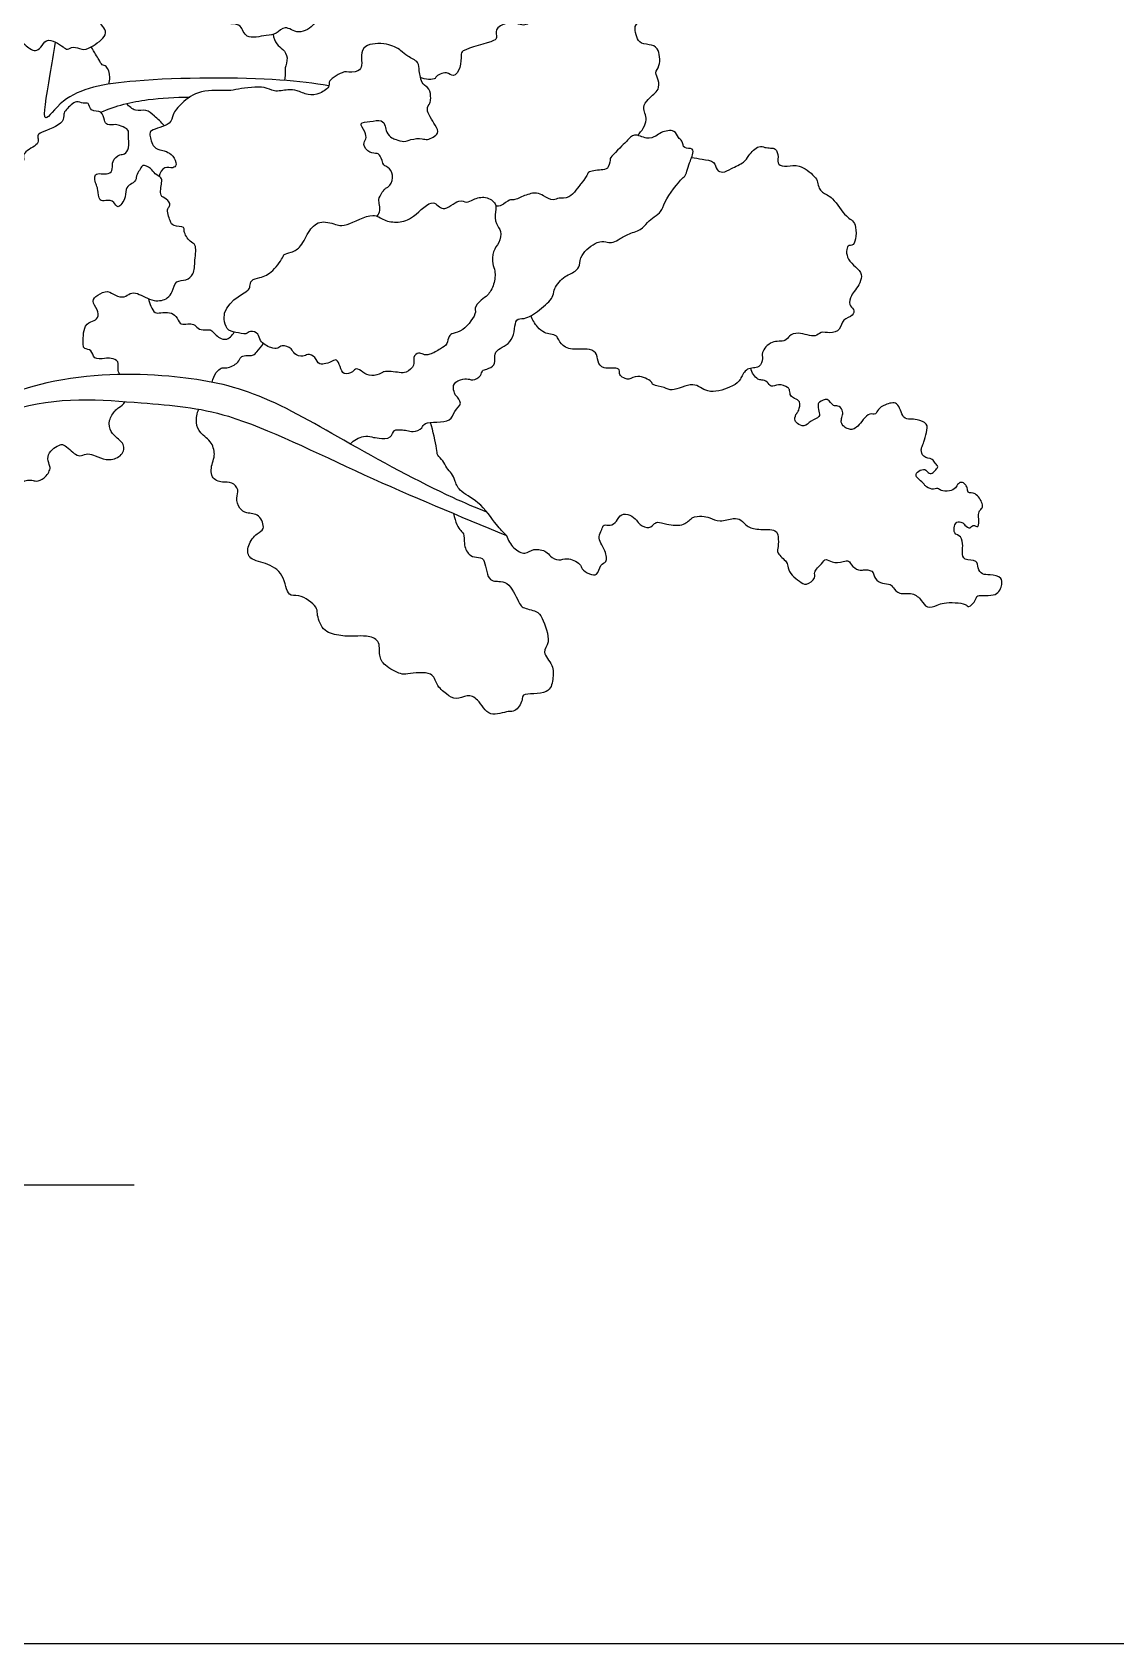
# Model space of a CAD drawing. Header units: millimetres. Extents: x 34 to 295, y 0 to 64.
# Drawn here: x 150.63 to 159.53, y 0.16 to 13.39 of the extents above; entities that cross this region are included whole.
import ezdxf

# ---------------------------------------------------------------- set-up
doc = ezdxf.new("R2010")
doc.units = ezdxf.units.MM
for name, color, linetype, true_color in [('AG-DIAGRAM', 7, 'Continuous', 0xfecc66), ('AG-PLANTS', 7, 'Continuous', 0x66ccff), ('X-VPRT', 6, 'Continuous', 0xff00ff)]:
    doc.layers.add(name, color=color, linetype=linetype, true_color=true_color)

msp = doc.modelspace()

# ---------------------------------------------------------------- linework, layer by layer
at = {"layer": 'AG-DIAGRAM'}
msp.add_line((141.765, 3.926), (151.467, 3.926), dxfattribs=at)
at = {"layer": 'AG-PLANTS'}
for points, knots in [([(149.639, 13.66), (149.667, 13.635), (149.742, 13.6), (149.818, 13.646), (149.835, 13.7), (149.923, 13.662), (149.981, 13.698), (150.048, 13.749), (150.088, 13.772), (150.173, 13.768), (150.231, 13.774), (150.269, 13.821), (150.39, 13.852), (150.395, 13.777), (150.492, 13.837), (150.552, 13.73), (150.53, 13.653), (150.493, 13.572), (150.461, 13.474), (150.429, 13.376), (150.551, 13.405), (150.521, 13.326), (150.611, 13.258), (150.655, 13.238), (150.706, 13.266), (150.74, 13.343), (150.824, 13.316), (150.883, 13.277), (150.919, 13.244), (150.968, 13.285), (151.041, 13.245), (151.109, 13.265), (151.247, 13.36), (151.22, 13.446), (151.13, 13.518), (151.067, 13.504), (151.048, 13.565), (151.087, 13.622), (151.015, 13.742), (151.047, 13.851), (151.117, 13.854), (151.19, 13.82), (151.23, 13.872), (151.189, 13.918), (151.236, 14.073), (151.282, 14.092), (151.299, 14.155), (151.21, 14.236), (151.157, 14.271), (151.202, 14.388), (151.244, 14.439), (151.401, 14.466), (151.506, 14.474), (151.554, 14.503), (151.58, 14.57), (151.6, 14.62), (151.676, 14.615), (151.722, 14.646), (151.87, 14.722), (151.878, 14.828), (151.989, 14.877), (151.978, 14.92), (151.969, 14.972), (151.963, 14.992)], [0, 0, 0, 0, 0.596436, 1.09384, 1.461706, 1.954947, 2.420425, 2.929919, 3.309416, 3.821001, 4.237702, 4.679634, 5.250408, 5.609314, 6.102555, 6.651882, 7.154147, 7.648857, 8.245917, 8.716575, 9.183881, 9.597181, 10.156962, 10.543657, 10.946387, 11.423928, 11.905854, 12.393918, 12.748932, 13.147732, 13.624108, 14.122944, 14.773008, 15.121035, 15.780735, 16.16743, 16.554125, 16.996057, 17.640251, 18.188332, 18.622656, 19.10512, 19.476716, 19.88792, 20.574698, 20.962068, 21.358771, 21.960529, 22.383054, 22.968362, 23.428015, 24.12619, 24.709876, 25.106641, 25.577124, 25.966908, 26.414921, 26.84964, 27.544868, 28.107024, 28.667702, 29.057486, 29.371098, 29.371098, 29.371098, 29.371098]), ([(153.295, 14.584), (153.319, 14.556), (153.373, 14.5), (153.47, 14.473), (153.544, 14.334), (153.575, 14.285), (153.61, 14.173), (153.86, 14.161), (153.833, 13.969), (153.899, 13.922), (153.974, 13.796), (153.948, 13.573), (153.763, 13.651), (153.669, 13.578), (153.647, 13.5), (153.449, 13.52), (153.385, 13.57), (153.308, 13.545), (153.195, 13.472), (153.142, 13.511), (153.068, 13.557), (152.961, 13.513), (152.956, 13.456), (152.817, 13.361), (152.709, 13.462), (152.635, 13.372), (152.555, 13.375), (152.379, 13.327), (152.352, 13.457), (152.274, 13.465), (152.216, 13.464), (152.118, 13.546), (152.162, 13.628), (152.13, 13.674), (152.066, 13.689), (152.016, 13.714), (151.998, 13.802), (152.003, 13.853), (151.843, 13.837), (151.846, 13.906), (151.837, 13.964), (151.752, 13.95), (151.745, 13.903), (151.62, 13.897), (151.543, 13.974), (151.465, 13.947), (151.435, 13.923), (151.323, 13.96), (151.306, 14.033), (151.239, 14.014), (151.217, 13.999)], [0, 0, 0, 0, 0.59355, 1.15185, 1.834168, 2.274281, 2.832293, 3.636322, 4.31572, 4.795222, 5.478102, 6.203691, 6.893464, 7.470392, 7.931059, 8.677104, 9.179251, 9.666346, 10.296666, 10.718206, 11.232066, 11.786886, 12.199871, 12.865341, 13.470324, 13.993662, 14.510272, 15.209645, 15.770447, 16.224449, 16.660575, 17.243633, 17.739259, 18.116782, 18.565367, 18.977118, 19.497538, 19.834408, 20.470423, 20.876594, 21.263621, 21.716555, 22.064581, 22.642636, 23.221634, 23.686087, 24.034112, 24.607422, 25.046863, 25.547757, 25.547757, 25.547757, 25.547757]), ([(155.603, 12.547), (155.639, 12.581), (155.701, 12.673), (155.637, 12.775), (155.691, 12.845), (155.738, 12.886), (155.78, 12.924), (155.783, 13.001), (155.739, 13.065), (155.796, 13.115), (155.783, 13.275), (155.701, 13.293), (155.612, 13.303), (155.594, 13.374), (155.573, 13.445), (155.626, 13.486), (155.669, 13.522), (155.714, 13.592), (155.658, 13.656), (155.648, 13.7), (155.666, 13.758), (155.694, 13.798), (155.715, 13.866), (155.702, 13.943), (155.641, 13.951), (155.541, 13.943), (155.55, 13.864), (155.301, 13.668), (155.185, 13.775), (155.071, 13.765), (155.065, 13.707), (154.981, 13.697), (154.937, 13.713), (154.805, 13.658), (154.769, 13.523), (154.681, 13.428), (154.575, 13.494), (154.479, 13.449), (154.435, 13.419), (154.45, 13.347), (154.428, 13.317), (154.156, 13.254), (154.153, 13.205), (154.156, 13.104), (154.093, 13.015), (154.039, 13.082), (153.94, 13.031), (153.95, 13.005), (153.855, 13.003), (153.821, 13.024)], [0, 0, 0, 0, 0.680178, 1.24836, 1.738864, 2.188, 2.597836, 3.075618, 3.52962, 3.981658, 4.642614, 5.129275, 5.634437, 6.090202, 6.551982, 6.981769, 7.417895, 7.889629, 8.376291, 8.753505, 9.17534, 9.571219, 10.047933, 10.505614, 10.927449, 11.442487, 11.89015, 12.818083, 13.48212, 14.017105, 14.391505, 14.866215, 15.259937, 15.88726, 16.557115, 17.135857, 17.712359, 18.273161, 18.660188, 19.102388, 19.433467, 20.347138, 20.704249, 21.269422, 21.780155, 22.225582, 22.763149, 22.981112, 23.595264, 23.595264, 23.595264, 23.595264]), ([(152.609, 13.377), (152.614, 13.349), (152.635, 13.293), (152.692, 13.257), (152.739, 13.188), (152.705, 13.102), (152.712, 13.075), (152.707, 13.024), (152.704, 12.999)], [0, 0, 0, 0, 0.51705, 0.975358, 1.470315, 1.981679, 2.285641, 2.771848, 2.771848, 2.771848, 2.771848]), ([(153.068, 12.954), (152.946, 12.975), (152.568, 13.025), (151.494, 13.024), (150.904, 12.912), (150.693, 12.578), (150.759, 12.927), (150.806, 13.22), (150.821, 13.313)], [0.432091, 0.432091, 0.432091, 0.432091, 1.357306, 3.293889, 4.688994, 5.484274, 6.549901, 7.011123, 7.011123, 7.011123, 7.011123]), ([(151.26, 12.968), (151.264, 12.985), (151.276, 13.038), (151.246, 13.122), (151.201, 13.122), (151.178, 13.17), (151.143, 13.226), (151.115, 13.275)], [3.801946, 3.801946, 3.801946, 3.801946, 4.099543, 4.647766, 4.978282, 5.379672, 5.899017, 5.899017, 5.899017, 5.899017]), ([(153.465, 11.883), (153.475, 11.897), (153.491, 11.93), (153.482, 11.989), (153.474, 12.033), (153.516, 12.093), (153.532, 12.114), (153.579, 12.134), (153.603, 12.221), (153.557, 12.291), (153.513, 12.295), (153.496, 12.382), (153.464, 12.402), (153.4, 12.396), (153.339, 12.474), (153.379, 12.517), (153.37, 12.576), (153.305, 12.657), (153.411, 12.657), (153.5, 12.683), (153.536, 12.624), (153.537, 12.572), (153.584, 12.523), (153.62, 12.516), (153.688, 12.487), (153.739, 12.518), (153.836, 12.525), (153.875, 12.503), (153.984, 12.561), (153.943, 12.634), (153.854, 12.759), (153.903, 12.81), (153.905, 12.851), (153.903, 12.936), (153.833, 12.963), (153.822, 13.026), (153.806, 13.077), (153.812, 13.156), (153.709, 13.193), (153.66, 13.249), (153.547, 13.311), (153.356, 13.3), (153.33, 13.206), (153.343, 13.123), (153.316, 13.064), (153.209, 13.067), (153.192, 13.073), (153.053, 13.001), (153.083, 12.95), (152.992, 12.884), (152.897, 12.872), (152.806, 12.92), (152.733, 12.926), (152.613, 12.899), (152.543, 12.958), (152.318, 12.93), (152.244, 12.907), (152.008, 12.931), (151.86, 12.818), (151.779, 12.723), (151.779, 12.631), (151.597, 12.596), (151.595, 12.55), (151.62, 12.442), (151.693, 12.426), (151.733, 12.415), (151.79, 12.385), (151.824, 12.306), (151.785, 12.272), (151.712, 12.299), (151.679, 12.238), (151.672, 12.211)], [0, 0, 0, 0, 0.407656, 0.834345, 1.207153, 1.671359, 1.96635, 2.34202, 2.856301, 3.34078, 3.687373, 4.18656, 4.513533, 4.950341, 5.455839, 5.839344, 6.27408, 6.750969, 7.237099, 7.774786, 8.188479, 8.595876, 9.035317, 9.38191, 9.84022, 10.273821, 10.811829, 11.192906, 11.742979, 12.213895, 12.887852, 13.303449, 13.664093, 14.153032, 14.609326, 15.036749, 15.455203, 15.916526, 16.465135, 16.954624, 17.590518, 18.327469, 18.830964, 19.342759, 19.759249, 20.30259, 20.586072, 21.23843, 21.595666, 22.145565, 22.699629, 23.25281, 23.738789, 24.333617, 24.863363, 25.678168, 26.20849, 27.039349, 27.807135, 28.415352, 28.909169, 29.616603, 29.960593, 30.524846, 30.985845, 31.348466, 31.795141, 32.285269, 32.626966, 33.079393, 33.595753, 33.595753, 33.595753, 33.595753]), ([(151.194, 12.737), (151.316, 12.792), (151.546, 12.847), (151.806, 12.861), (151.924, 12.862)], [15.541074, 15.541074, 15.541074, 15.541074, 16.424771, 17.123521, 17.123521, 17.123521, 17.123521]), ([(151.349, 10.583), (151.341, 10.599), (151.329, 10.626), (151.349, 10.696), (151.275, 10.719), (151.229, 10.716), (151.128, 10.701), (151.126, 10.79), (151.054, 10.79), (151.047, 10.829), (151.048, 10.995), (151.125, 11.019), (151.176, 11.045), (151.173, 11.119), (151.111, 11.187), (151.167, 11.239), (151.252, 11.279), (151.311, 11.229), (151.387, 11.211), (151.434, 11.254), (151.501, 11.256), (151.626, 11.17), (151.746, 11.203), (151.782, 11.262), (151.807, 11.36), (151.896, 11.352), (151.965, 11.407), (151.963, 11.518), (151.985, 11.656), (151.921, 11.668), (151.871, 11.755), (151.887, 11.802), (151.786, 11.797), (151.762, 11.843), (151.729, 11.948), (151.775, 11.972), (151.734, 12.033), (151.67, 12.044), (151.697, 12.158), (151.695, 12.202), (151.635, 12.229), (151.609, 12.276), (151.534, 12.314), (151.52, 12.267), (151.485, 12.23), (151.486, 12.175), (151.449, 12.152), (151.395, 12.12), (151.407, 12.044), (151.333, 11.93), (151.305, 12.01), (151.237, 12.016), (151.176, 12), (151.172, 12.105), (151.159, 12.13), (151.119, 12.256), (151.262, 12.215), (151.295, 12.273), (151.28, 12.336), (151.348, 12.396), (151.391, 12.387), (151.433, 12.446), (151.416, 12.544), (151.429, 12.595), (151.357, 12.624), (151.318, 12.641), (151.244, 12.624), (151.219, 12.672), (151.209, 12.756), (151.104, 12.736), (151.099, 12.824), (151.044, 12.804), (150.99, 12.844), (150.91, 12.758), (150.882, 12.724), (150.903, 12.642), (150.707, 12.576), (150.669, 12.548), (150.685, 12.506), (150.667, 12.462), (150.534, 12.4), (150.586, 12.329), (150.422, 12.242), (150.419, 12.333), (150.284, 12.331), (150.167, 12.266), (150.172, 12.222), (150.12, 12.161), (150.06, 12.191), (149.994, 12.222), (149.971, 12.123), (149.961, 12.07), (149.883, 12.057), (149.885, 12.003), (149.882, 11.933), (149.754, 11.943), (149.676, 11.86), (149.678, 11.829), (149.682, 11.742), (149.735, 11.789), (149.785, 11.767), (149.806, 11.719), (149.857, 11.712), (149.894, 11.726), (149.937, 11.68), (149.91, 11.635), (149.892, 11.61), (149.888, 11.562), (149.894, 11.503), (149.947, 11.464), (149.946, 11.403), (150.093, 11.476), (150.121, 11.507), (150.153, 11.431), (150.172, 11.405), (150.23, 11.398), (150.28, 11.343), (150.302, 11.276), (150.254, 11.187), (150.226, 11.15), (150.211, 11.093), (150.169, 10.982), (150.278, 10.953), (150.323, 10.939), (150.362, 10.846), (150.332, 10.806), (150.44, 10.756), (150.369, 10.692), (150.341, 10.675)], [24.828497, 24.828497, 24.828497, 24.828497, 25.221786, 25.651791, 26.089786, 26.504016, 27.012092, 27.463576, 27.874864, 28.201388, 28.898102, 29.374636, 29.769292, 30.22172, 30.719702, 31.15873, 31.681665, 32.155458, 32.632794, 33.053607, 33.491083, 34.172627, 34.76378, 35.224779, 35.748701, 36.237062, 36.726077, 37.326295, 37.951152, 38.355665, 38.900691, 39.222859, 39.718152, 40.126811, 40.688568, 41.020339, 41.447488, 41.857189, 42.423878, 42.784521, 43.208331, 43.638742, 44.095336, 44.433568, 44.83754, 45.230329, 45.589131, 46.002015, 46.497308, 47.054166, 47.452607, 47.909501, 48.297487, 48.810556, 49.169048, 49.691985, 50.26315, 50.668031, 51.106673, 51.604037, 51.952875, 52.389176, 52.952005, 53.325122, 53.78023, 54.168162, 54.620472, 55.003268, 55.472819, 55.970435, 56.405286, 56.769495, 57.187504, 57.760901, 58.134018, 58.576103, 59.354057, 59.715991, 60.052094, 60.428521, 61.056818, 61.480236, 62.127741, 62.527437, 63.141189, 63.772624, 64.11755, 64.570682, 65.014395, 65.432403, 65.943069, 66.355241, 66.800702, 67.185217, 67.594398, 68.188238, 68.756023, 69.092768, 69.530855, 69.905442, 70.295491, 70.689687, 71.067362, 71.410471, 71.804667, 72.188173, 72.501433, 72.882509, 73.308505, 73.750961, 74.086767, 74.756602, 75.070094, 75.529292, 75.855033, 76.264426, 76.736765, 77.19932, 77.748706, 78.128093, 78.567112, 79.121177, 79.6502, 80.047508, 80.577542, 80.920652, 81.416591, 81.974592, 81.974592, 81.974592, 81.974592]), ([(151.716, 12.626), (151.691, 12.656), (151.635, 12.704), (151.568, 12.767), (151.474, 12.737), (151.427, 12.786), (151.405, 12.808)], [0, 0, 0, 0, 0.60208, 1.119051, 1.632921, 2.171202, 2.171202, 2.171202, 2.171202]), ([(153.245, 10.012), (153.272, 10.043), (153.349, 10.085), (153.421, 10.069), (153.478, 10.058), (153.582, 10.051), (153.599, 10.135), (153.66, 10.126), (153.71, 10.128), (153.759, 10.103), (153.842, 10.139), (153.843, 10.202), (154.085, 10.179), (154.087, 10.283), (154.175, 10.345), (154.108, 10.409), (154.095, 10.44), (154.083, 10.518), (154.168, 10.548), (154.223, 10.547), (154.25, 10.53), (154.324, 10.569), (154.323, 10.619), (154.369, 10.625), (154.433, 10.657), (154.431, 10.72), (154.435, 10.794), (154.604, 10.84), (154.587, 11.052), (154.681, 11.032), (154.8, 11.109), (154.916, 11.213), (154.91, 11.278), (154.988, 11.391), (155.095, 11.422), (155.134, 11.482), (155.131, 11.57), (155.268, 11.68), (155.341, 11.676), (155.392, 11.66), (155.448, 11.689), (155.521, 11.74), (155.633, 11.764), (155.683, 11.833), (155.74, 11.879), (155.805, 11.921), (155.818, 12.003), (155.967, 12.198), (155.999, 12.214), (156.015, 12.271), (156.037, 12.339), (156.058, 12.383), (156.067, 12.45), (155.977, 12.429), (155.977, 12.506), (155.934, 12.524), (155.914, 12.601), (155.795, 12.576), (155.758, 12.539), (155.677, 12.51), (155.578, 12.573), (155.519, 12.501), (155.495, 12.479), (155.373, 12.358), (155.381, 12.355), (155.37, 12.277), (155.322, 12.262), (155.201, 12.257), (155.192, 12.221), (155.141, 12.149), (155.134, 12.149), (155.048, 12.012), (154.959, 12.042), (154.912, 12.005), (154.83, 12.051), (154.775, 12.083), (154.676, 12.057), (154.59, 12.01), (154.551, 12.027), (154.488, 11.963), (154.456, 11.966), (154.44, 11.967)], [0, 0, 0, 0, 0.625297, 1.092397, 1.533089, 2.067589, 2.51848, 2.918005, 3.316674, 3.726863, 4.222089, 4.603322, 5.395278, 5.906457, 6.421627, 6.892045, 7.23856, 7.689881, 8.189744, 8.600679, 8.904921, 9.385495, 9.743175, 10.098474, 10.552974, 10.977351, 11.418383, 12.103537, 12.826224, 13.270771, 13.948404, 14.633552, 15.06704, 15.701348, 16.290281, 16.732213, 17.24323, 17.960083, 18.431468, 18.821615, 19.251646, 19.7885, 20.380939, 20.887597, 21.371408, 21.835597, 22.362373, 23.229031, 23.56369, 23.974979, 24.454107, 24.865396, 25.247217, 25.689301, 26.113862, 26.481844, 26.926798, 27.490601, 27.912142, 28.405475, 28.975552, 29.446452, 29.844776, 30.548155, 30.663042, 31.121011, 31.527683, 32.11693, 32.459713, 32.965952, 33.133282, 33.799567, 34.308965, 34.705031, 35.224273, 35.669844, 36.232978, 36.777597, 37.112836, 37.615427, 37.997464, 37.997464, 37.997464, 37.997464]), ([(156.049, 12.365), (156.078, 12.362), (156.131, 12.349), (156.243, 12.34), (156.247, 12.26), (156.31, 12.236), (156.374, 12.277), (156.484, 12.322), (156.513, 12.38), (156.597, 12.47), (156.65, 12.446), (156.696, 12.443), (156.744, 12.442), (156.765, 12.371), (156.748, 12.298), (156.84, 12.29), (156.934, 12.316), (157.059, 12.217), (157.086, 12.166), (157.093, 12.112), (157.123, 12.074), (157.219, 12.037), (157.31, 11.872), (157.415, 11.836), (157.395, 11.625), (157.32, 11.657), (157.312, 11.506), (157.49, 11.422), (157.395, 11.273), (157.361, 11.238), (157.331, 11.151), (157.39, 11.124), (157.377, 11.057), (157.284, 11.042), (157.275, 10.944), (157.185, 10.917), (157.108, 10.94), (157.067, 10.879), (156.927, 10.937), (156.85, 10.905), (156.821, 10.847), (156.702, 10.869), (156.619, 10.765), (156.637, 10.716), (156.611, 10.628), (156.498, 10.647), (156.454, 10.554), (156.437, 10.521), (156.361, 10.469), (156.172, 10.417), (156.07, 10.538), (155.885, 10.432), (155.832, 10.483), (155.725, 10.491), (155.724, 10.529), (155.602, 10.589), (155.537, 10.532), (155.477, 10.559), (155.451, 10.587), (155.463, 10.649), (155.318, 10.618), (155.272, 10.689), (155.274, 10.771), (155.187, 10.795), (155.127, 10.788), (155.007, 10.791), (154.954, 10.865), (154.943, 10.903), (154.887, 10.917), (154.837, 10.922), (154.775, 10.972), (154.74, 11.033), (154.729, 11.066)], [0, 0, 0, 0, 0.526736, 1.080727, 1.531639, 1.937692, 2.426378, 3.025014, 3.492386, 4.081145, 4.477171, 4.862181, 5.22159, 5.680808, 6.118189, 6.589011, 7.151225, 7.832956, 8.264683, 8.660255, 9.03258, 9.59136, 10.34759, 10.919247, 11.634017, 11.996638, 12.576844, 13.298317, 13.947739, 14.377743, 14.863085, 15.262781, 15.656905, 16.161541, 16.671731, 17.182138, 17.661228, 18.081056, 18.739505, 19.23461, 19.641361, 20.222247, 20.820861, 21.221193, 21.695216, 22.242298, 22.775274, 23.111296, 23.636941, 24.39529, 25.043636, 25.787144, 26.254181, 26.795507, 27.104013, 27.71169, 28.206924, 28.630264, 28.968496, 29.317635, 29.926106, 30.410334, 30.888208, 31.370217, 31.826811, 32.424168, 32.938659, 33.274465, 33.679409, 34.078751, 34.56824, 35.14531, 35.14531, 35.14531, 35.14531]), ([(153.131, 10.701), (153.142, 10.695), (153.161, 10.646), (153.184, 10.572), (153.265, 10.601), (153.294, 10.641), (153.349, 10.599), (153.415, 10.562), (153.5, 10.59), (153.517, 10.614), (153.651, 10.599), (153.701, 10.593), (153.782, 10.656), (153.752, 10.724), (153.805, 10.769), (153.843, 10.744), (153.9, 10.742), (153.986, 10.793), (154.044, 10.83), (154.049, 10.899), (154.09, 10.927), (154.175, 10.932), (154.291, 11.094), (154.256, 11.127), (154.321, 11.201), (154.375, 11.23), (154.431, 11.321), (154.438, 11.434), (154.409, 11.49), (154.412, 11.598), (154.468, 11.662), (154.494, 11.762), (154.432, 11.819), (154.435, 11.919), (154.45, 11.991), (154.355, 12.052), (154.256, 12.027), (154.2, 11.985), (154.132, 12.036), (154.002, 11.897), (153.925, 12.049), (153.766, 11.863), (153.643, 11.827), (153.518, 11.843), (153.433, 11.924), (153.215, 11.801), (153.141, 11.806), (153.002, 11.859), (152.9, 11.772), (152.847, 11.631), (152.766, 11.586), (152.694, 11.571), (152.695, 11.548), (152.61, 11.423), (152.509, 11.376), (152.425, 11.365), (152.419, 11.301), (152.405, 11.256), (152.163, 11.161), (152.231, 10.938), (152.301, 10.932), (152.388, 10.906), (152.419, 10.947), (152.497, 10.922), (152.493, 10.853), (152.589, 10.798), (152.649, 10.791), (152.681, 10.83), (152.768, 10.799), (152.777, 10.747), (152.857, 10.722), (152.893, 10.757), (152.962, 10.729), (152.981, 10.644), (153.096, 10.691), (153.122, 10.706), (153.131, 10.701)], [0, 0, 0, 0, 0.439866, 0.900505, 1.366484, 1.728629, 2.152817, 2.651245, 3.150081, 3.450027, 4.076767, 4.502602, 5.015691, 5.464495, 5.869147, 6.221878, 6.635396, 7.196543, 7.658983, 8.095846, 8.454753, 8.975173, 9.724377, 10.042321, 10.557643, 11.013016, 11.582562, 12.1685, 12.613046, 13.172034, 13.696007, 14.230888, 14.719208, 15.269145, 15.729005, 16.275409, 16.837413, 17.278169, 17.729194, 18.400572, 18.948618, 19.733821, 20.389518, 20.992013, 21.559742, 22.401554, 22.904251, 23.54762, 24.163899, 24.845007, 25.387006, 25.832433, 26.066218, 26.735631, 27.354517, 27.830924, 28.224101, 28.643932, 30.473052, 30.845539, 31.331768, 31.84436, 32.2116, 32.657027, 33.088477, 33.659233, 34.081932, 34.446367, 34.940513, 35.33517, 35.805548, 36.179501, 36.62108, 37.080739, 37.656433, 37.993011, 37.993011, 37.993011, 37.993011]), ([(151.586, 11.205), (151.589, 11.184), (151.601, 11.145), (151.637, 11.083), (151.688, 11.09), (151.76, 11.096), (151.815, 11.066), (151.843, 11.002), (151.866, 10.992), (151.924, 11.002), (151.968, 10.994), (152.001, 10.948), (152.064, 10.948), (152.102, 10.954), (152.131, 10.91), (152.221, 10.845), (152.274, 10.904), (152.29, 10.931)], [0, 0, 0, 0, 0.449043, 0.894988, 1.275418, 1.749247, 2.186995, 2.639327, 2.90713, 3.32752, 3.698242, 4.102755, 4.536706, 4.863884, 5.257613, 5.804264, 6.345899, 6.345899, 6.345899, 6.345899]), ([(152.108, 10.52), (152.113, 10.548), (152.137, 10.598), (152.182, 10.643), (152.219, 10.63), (152.316, 10.665), (152.336, 10.717), (152.359, 10.737), (152.411, 10.741), (152.45, 10.738), (152.476, 10.772), (152.513, 10.813), (152.529, 10.837)], [0, 0, 0, 0, 0.520318, 0.937499, 1.272737, 1.826591, 2.232393, 2.528492, 2.930719, 3.266524, 3.619786, 4.140041, 4.140041, 4.140041, 4.140041]), ([(154.367, 9.451), (154.277, 9.487), (153.933, 9.632), (153.186, 10.039), (152.469, 10.462), (151.744, 10.594), (150.82, 10.593), (150.202, 10.336), (150.034, 10.289)], [0.788706, 0.788706, 0.788706, 0.788706, 1.438228, 3.226953, 4.85117, 6.353726, 8.134565, 9.54441, 9.54441, 9.54441, 9.54441]), ([(154.528, 9.259), (154.539, 9.222), (154.578, 9.155), (154.681, 9.095), (154.747, 9.16), (154.858, 9.133), (154.884, 9.088), (154.959, 9.046), (155.023, 9.086), (155.137, 9.032), (155.143, 8.983), (155.206, 8.942), (155.28, 8.926), (155.293, 9.022), (155.35, 9.04), (155.349, 9.085), (155.339, 9.136), (155.3, 9.197), (155.281, 9.25), (155.311, 9.306), (155.323, 9.357), (155.383, 9.335), (155.435, 9.375), (155.466, 9.443), (155.545, 9.434), (155.598, 9.388), (155.62, 9.346), (155.701, 9.311), (155.743, 9.36), (155.772, 9.374), (155.846, 9.348), (155.99, 9.333), (156.046, 9.414), (156.135, 9.424), (156.199, 9.406), (156.282, 9.367), (156.389, 9.407), (156.457, 9.393), (156.502, 9.33), (156.596, 9.304), (156.744, 9.317), (156.762, 9.249), (156.763, 9.17), (156.742, 9.111), (156.838, 9.048), (156.837, 8.994), (156.871, 8.928), (156.934, 8.886), (156.989, 8.842), (157.074, 8.91), (157.046, 8.962), (157.118, 9.025), (157.151, 9.077), (157.203, 9.032), (157.292, 9.042), (157.342, 9.062), (157.368, 8.999), (157.434, 8.97), (157.46, 8.979), (157.543, 8.98), (157.551, 8.898), (157.614, 8.862), (157.683, 8.865), (157.706, 8.83), (157.755, 8.77), (157.866, 8.798), (157.939, 8.731), (157.976, 8.657), (158.074, 8.687), (158.115, 8.713), (158.302, 8.709), (158.324, 8.659), (158.389, 8.727), (158.386, 8.783), (158.562, 8.746), (158.601, 8.856), (158.601, 8.918), (158.499, 8.942), (158.436, 8.935), (158.395, 8.991), (158.402, 9.066), (158.283, 9.048), (158.27, 9.122), (158.279, 9.172), (158.27, 9.258), (158.198, 9.271), (158.208, 9.338), (158.223, 9.376), (158.275, 9.371), (158.29, 9.346), (158.34, 9.308), (158.358, 9.358), (158.418, 9.307), (158.403, 9.421), (158.41, 9.463), (158.441, 9.486), (158.44, 9.525), (158.389, 9.618), (158.311, 9.604), (158.318, 9.654), (158.296, 9.682), (158.269, 9.702), (158.236, 9.688), (158.221, 9.647), (158.168, 9.622), (158.097, 9.624), (158.073, 9.653), (158.023, 9.632), (157.965, 9.666), (157.961, 9.689), (157.872, 9.747), (157.913, 9.792), (157.968, 9.813), (157.989, 9.773), (158.028, 9.765), (158.052, 9.801), (158.081, 9.825), (158.046, 9.853), (158.032, 9.895), (157.945, 9.897), (157.932, 9.965), (157.943, 9.992), (157.958, 10.031), (157.979, 10.106), (157.994, 10.183), (157.901, 10.216), (157.846, 10.214), (157.776, 10.221), (157.752, 10.373), (157.638, 10.335), (157.58, 10.304), (157.565, 10.248), (157.508, 10.269), (157.457, 10.211), (157.418, 10.159), (157.375, 10.129), (157.336, 10.133), (157.3, 10.152), (157.272, 10.189), (157.284, 10.23), (157.29, 10.25), (157.294, 10.291), (157.251, 10.333), (157.21, 10.315), (157.17, 10.4), (157.098, 10.357), (157.084, 10.338), (157.094, 10.281), (157.108, 10.23), (157.025, 10.206), (156.977, 10.146), (156.916, 10.178), (156.888, 10.212), (156.911, 10.267), (156.931, 10.286), (156.949, 10.365), (156.895, 10.385), (156.857, 10.404), (156.857, 10.454), (156.84, 10.478), (156.762, 10.512), (156.7, 10.471), (156.674, 10.526), (156.625, 10.54), (156.587, 10.536), (156.541, 10.6), (156.535, 10.634)], [0, 0, 0, 0, 0.606178, 1.169224, 1.671922, 2.233005, 2.641873, 3.124895, 3.596471, 4.185223, 4.562746, 5.040528, 5.473622, 5.971414, 6.373563, 6.713008, 7.122844, 7.60199, 8.011826, 8.457253, 8.81971, 9.21316, 9.65401, 10.116463, 10.576889, 11.040678, 11.428277, 11.917793, 12.337624, 12.633853, 13.125057, 13.782187, 14.311668, 14.818876, 15.276558, 15.804467, 16.393463, 16.840384, 17.308602, 17.869403, 18.521803, 18.940055, 19.442621, 19.856261, 20.414219, 20.817131, 21.288707, 21.781722, 22.221795, 22.738766, 23.122017, 23.653383, 24.052052, 24.463341, 24.996121, 25.369238, 25.796477, 26.254332, 26.558681, 27.021008, 27.485197, 27.947964, 28.395977, 28.744302, 29.20849, 29.777683, 30.319038, 30.797273, 31.307575, 31.740963, 32.482034, 32.816984, 33.300024, 33.660804, 34.332004, 34.88818, 35.288895, 35.829425, 36.276344, 36.710798, 37.136915, 37.669335, 38.093896, 38.516162, 39.004523, 39.428228, 39.848707, 40.190155, 40.550669, 40.873591, 41.262244, 41.581916, 41.935426, 42.448866, 42.836103, 43.151848, 43.486858, 44.042427, 44.473108, 44.806967, 45.141486, 45.453653, 45.760956, 46.119333, 46.541591, 47.004409, 47.318777, 47.707593, 48.139653, 48.422456, 48.949719, 49.323398, 49.725616, 50.07168, 50.389616, 50.752506, 51.058563, 51.392842, 51.75225, 52.233499, 52.658853, 52.957624, 53.310708, 53.817014, 54.277677, 54.788964, 55.220982, 55.646336, 56.262597, 56.802393, 57.269902, 57.639935, 58.018287, 58.492133, 58.958953, 59.351073, 59.686724, 60.044301, 60.415988, 60.765943, 61.025208, 61.373844, 61.776709, 62.106898, 62.583236, 63.036432, 63.30488, 63.722666, 64.094899, 64.581605, 65.052966, 65.476543, 65.835039, 66.238761, 66.550696, 67.012505, 67.406248, 67.758155, 68.12911, 68.429276, 68.928538, 69.363718, 69.751089, 70.137812, 70.471462, 71.046976, 71.046976, 71.046976, 71.046976]), ([(149.35, 9.004), (149.363, 9.003), (149.394, 8.996), (149.409, 8.946), (149.44, 8.946), (149.474, 8.943), (149.501, 8.954), (149.533, 8.926), (149.598, 8.952), (149.623, 8.976), (149.706, 8.966), (149.689, 9.039), (149.676, 9.073), (149.62, 9.089), (149.621, 9.175), (149.599, 9.207), (149.603, 9.276), (149.659, 9.297), (149.724, 9.287), (149.798, 9.297), (149.833, 9.208), (149.896, 9.241), (149.941, 9.238), (150.003, 9.196), (150.069, 9.281), (150.094, 9.343), (150.135, 9.36), (150.097, 9.447), (150.283, 9.563), (150.352, 9.544), (150.427, 9.559), (150.534, 9.716), (150.626, 9.718), (150.665, 9.702), (150.735, 9.724), (150.785, 9.809), (150.769, 9.843), (150.75, 9.911), (150.792, 9.969), (150.848, 10.002), (150.895, 10.017), (150.982, 9.917), (151.033, 9.913), (151.089, 9.938), (151.15, 9.914), (151.236, 9.876), (151.349, 9.892), (151.406, 9.991), (151.328, 10.063), (151.271, 10.108), (151.252, 10.206), (151.309, 10.285), (151.341, 10.313), (151.38, 10.336), (151.395, 10.36)], [0, 0, 0, 0, 0.364353, 0.739195, 1.030861, 1.359872, 1.647489, 1.986677, 2.432388, 2.778903, 3.218949, 3.635118, 3.978897, 4.368188, 4.857596, 5.220192, 5.648798, 6.049713, 6.515052, 6.973347, 7.452735, 7.871226, 8.249577, 8.684473, 9.229452, 9.695903, 10.008913, 10.47377, 11.255816, 11.726474, 12.188145, 12.947197, 13.453603, 13.803416, 14.268894, 14.802448, 15.137798, 15.588823, 16.049462, 16.500763, 16.862908, 17.484552, 17.876812, 18.295939, 18.740485, 19.284391, 19.866905, 20.399289, 20.935652, 21.420236, 21.953624, 22.490477, 22.858344, 23.333951, 23.333951, 23.333951, 23.333951]), ([(149.984, 10.02), (150.128, 10.135), (150.627, 10.426), (151.536, 10.347), (152.262, 10.296), (153.338, 9.748), (154.137, 9.423), (154.528, 9.259)], [14.227289, 14.227289, 14.227289, 14.227289, 15.140014, 16.969409, 18.483848, 20.443801, 22.33682, 22.33682, 22.33682, 22.33682]), ([(154.091, 9.442), (154.1, 9.406), (154.131, 9.304), (154.187, 9.285), (154.172, 9.192), (154.211, 9.098), (154.28, 9.078), (154.36, 9.082), (154.358, 8.878), (154.482, 8.887), (154.556, 8.867), (154.634, 8.699), (154.658, 8.664), (154.78, 8.642), (154.823, 8.585), (154.9, 8.381), (154.809, 8.302), (154.92, 8.195), (154.91, 8.079), (154.883, 7.946), (154.645, 7.97), (154.667, 7.904), (154.598, 7.805), (154.542, 7.826), (154.379, 7.753), (154.301, 7.918), (154.205, 7.959), (154.112, 7.901), (154.032, 7.959), (153.946, 8.03), (153.927, 8.153), (153.711, 8.121), (153.659, 8.117), (153.521, 8.189), (153.475, 8.272), (153.495, 8.404), (153.373, 8.44), (153.28, 8.43), (153.148, 8.435), (153.01, 8.473), (152.967, 8.619), (152.977, 8.676), (152.825, 8.787), (152.724, 8.747), (152.703, 8.955), (152.555, 9.037), (152.397, 9.063), (152.398, 9.183), (152.471, 9.281), (152.549, 9.306), (152.501, 9.443), (152.391, 9.438), (152.331, 9.479), (152.3, 9.569), (152.335, 9.635), (152.271, 9.706), (152.194, 9.691), (152.086, 9.729), (152.108, 9.861), (152.134, 9.915), (152.113, 10.031), (152.007, 10.096), (151.97, 10.187), (151.983, 10.265), (151.999, 10.298)], [0.725781, 0.725781, 0.725781, 0.725781, 0.94779, 1.442184, 1.945923, 2.496174, 2.95643, 3.393155, 4.103799, 4.648386, 5.139029, 5.879141, 6.258805, 6.844194, 7.336376, 8.130333, 8.662698, 9.287314, 9.893493, 10.488251, 11.259428, 11.628992, 12.201468, 12.617202, 13.295296, 13.995106, 14.535535, 15.078158, 15.607863, 16.200719, 16.759154, 17.525103, 17.967494, 18.637349, 19.184284, 19.779042, 20.348577, 20.904999, 21.550167, 22.203521, 22.854421, 23.273802, 24.000971, 24.498763, 25.219147, 25.951355, 26.616072, 27.158591, 27.774871, 28.230636, 28.814113, 29.374915, 29.840688, 30.36333, 30.82511, 31.311772, 31.807397, 32.350746, 32.949487, 33.39844, 33.971182, 34.587815, 35.128244, 35.720754, 35.720754, 35.720754, 35.720754]), ([(154.528, 9.259), (154.5, 9.289), (154.441, 9.346), (154.309, 9.545), (154.138, 9.617), (154.104, 9.711), (154.08, 9.771), (154.032, 9.814), (154.009, 9.876), (153.954, 9.918), (153.959, 9.98), (153.922, 10.118), (153.903, 10.189)], [0, 0, 0, 0, 0.62384, 1.486498, 2.239963, 2.775246, 3.219953, 3.663667, 4.118775, 4.55677, 4.982465, 5.814806, 5.814806, 5.814806, 5.814806])]:
    msp.add_open_spline(points, degree=3, knots=knots, dxfattribs=at)
at = {"layer": 'X-VPRT'}
msp.add_lwpolyline([(132.102, 0.156), (132.102, 27.588), (186.966, 27.588), (186.966, 0.156)], close=True, dxfattribs=at)

doc.saveas('drawing.dxf')
